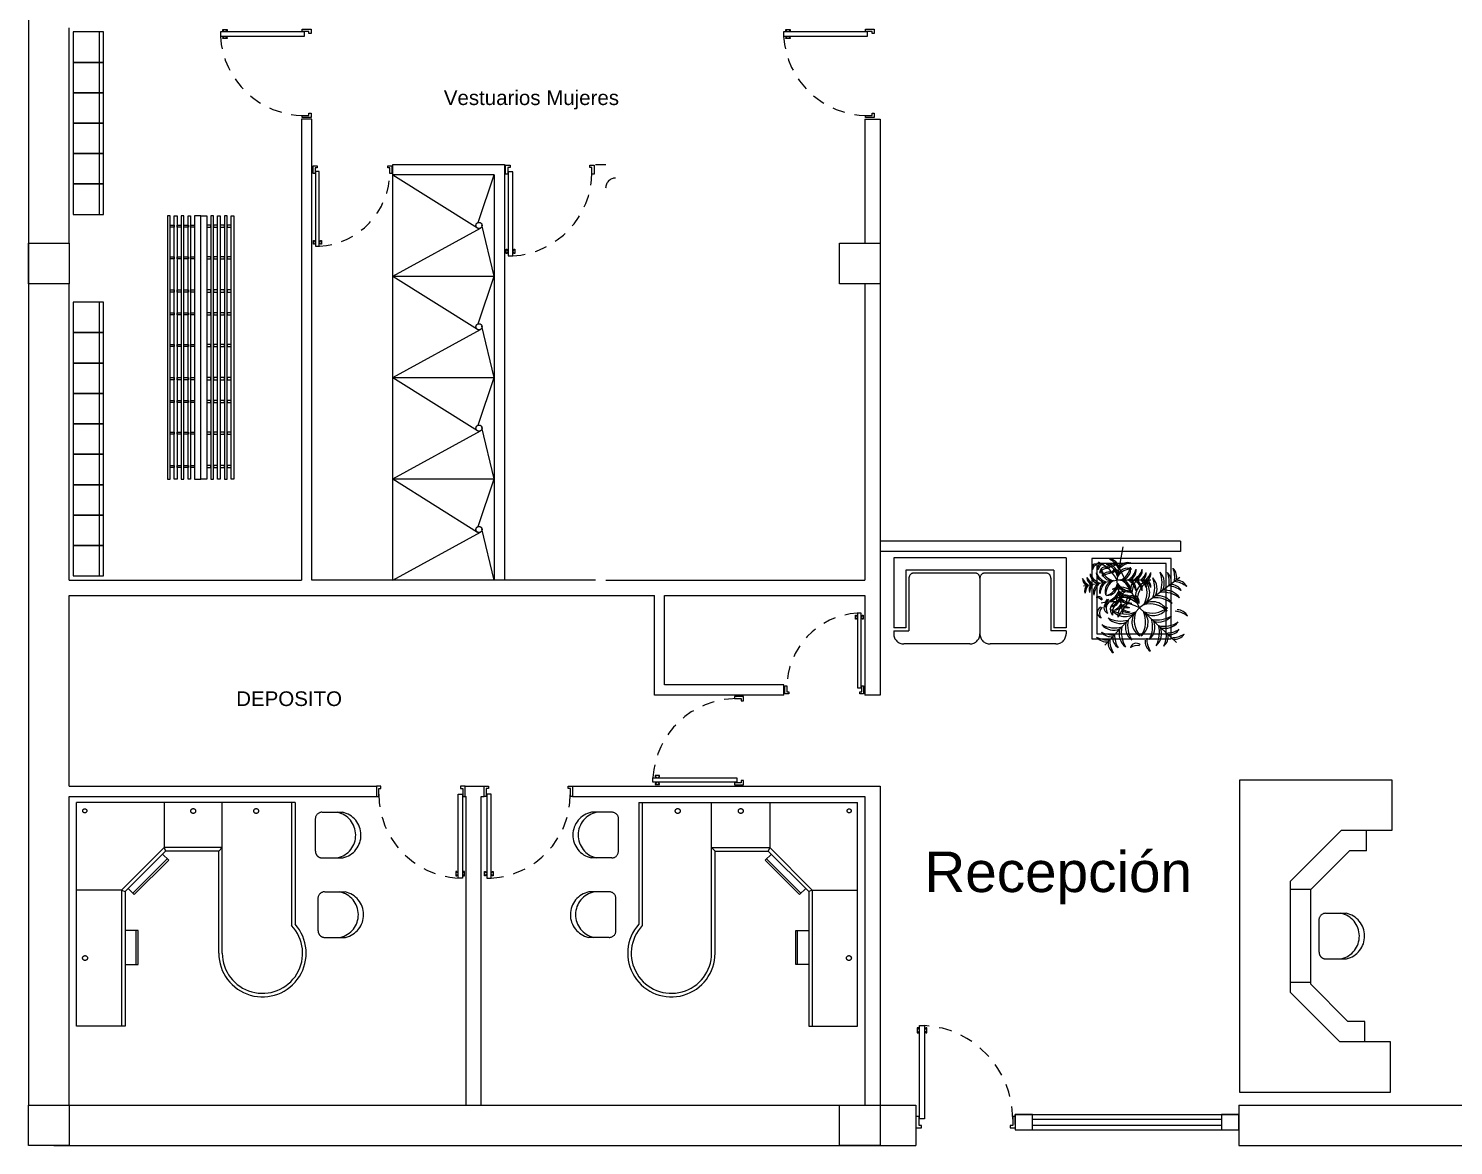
# Model space of a CAD drawing. Header units: millimetres. Extents: x 195.9 to 224.5, y 160.7 to 181.6.
# Drawn here: x 195.93 to 209.99, y 160.71 to 171.73 of the extents above; entities that cross this region are included whole.
import ezdxf

# ---------------------------------------------------------------- set-up
doc = ezdxf.new("R2010")
doc.units = ezdxf.units.MM
for name, pattern in [('ACAD_ISO05W100', [33, 24, -3, 0, -3, 0, -3]), ('DASHDOT', [25.4, 12.7, -6.35, 0, -6.35]), ('HIDDEN2', [0.1875, 0.125, -0.0625])]:
    doc.linetypes.add(name, pattern=pattern)
doc.layers.add('ARREDI_attrezzature', color=175, linetype='Continuous')
doc.layers.add('PORTE_finestre', color=252, linetype='Continuous')
for name, color, linetype, lineweight in [('MURATURA_sezioni', 5, 'Continuous', 18), ('PROIEZIONI_finissime', 251, 'Continuous', 0), ('SEZIONI_medie', 2, 'Continuous', 20), ('TESTO', 253, 'Continuous', 25), ('VERDE_giardino', 74, 'Continuous', 9), ('VETRATE_sezioni', 171, 'Continuous', 5)]:
    doc.layers.add(name, color=color, linetype=linetype, lineweight=lineweight)
doc.styles.get("Standard").update_dxf_attribs({"font": 'arial.ttf'})

msp = doc.modelspace()

# ---------------------------------------------------------------- linework, layer by layer
at = {"layer": 'ARREDI_attrezzature', "linetype": 'DASHDOT'}
for p, q in [((196.671, 171.696), (196.371, 171.696)), ((196.371, 171.696), (196.371, 171.396)), ((196.631, 169.896), (196.631, 171.696)), ((196.671, 171.396), (196.671, 171.696)), ((196.671, 171.396), (196.371, 171.396)), ((196.371, 171.396), (196.371, 171.096)), ((196.371, 171.396), (196.671, 171.396)), ((196.671, 171.096), (196.671, 171.396)), ((196.671, 171.096), (196.371, 171.096)), ((196.371, 171.096), (196.371, 170.796)), ((196.371, 171.096), (196.671, 171.096)), ((196.671, 170.796), (196.671, 171.096)), ((196.671, 170.796), (196.371, 170.796)), ((196.371, 170.796), (196.371, 170.496)), ((196.371, 170.796), (196.671, 170.796)), ((196.671, 170.496), (196.671, 170.796)), ((196.671, 170.496), (196.371, 170.496)), ((196.371, 170.496), (196.371, 170.196)), ((196.371, 170.496), (196.671, 170.496)), ((196.671, 170.196), (196.671, 170.496)), ((199.525, 170.287), (200.359, 169.762)), ((199.525, 169.287), (199.525, 170.287)), ((200.367, 169.816), (200.525, 170.287)), ((196.671, 170.196), (196.371, 170.196)), ((196.371, 170.196), (196.371, 169.896)), ((196.371, 170.196), (196.671, 170.196)), ((196.671, 169.896), (196.671, 170.196)), ((196.371, 169.896), (196.671, 169.896)), ((197.329, 169.881), (197.303, 169.881)), ((197.303, 169.881), (197.303, 167.283)), ((197.329, 167.283), (197.329, 169.881)), ((197.369, 169.881), (197.397, 169.881)), ((197.369, 167.283), (197.369, 169.881)), ((197.397, 169.881), (197.397, 167.283)), ((197.464, 169.881), (197.437, 169.881)), ((197.437, 169.881), (197.437, 167.283)), ((197.464, 167.283), (197.464, 169.881)), ((197.505, 169.881), (197.529, 169.881)), ((197.505, 167.283), (197.505, 169.881)), ((197.529, 169.881), (197.529, 167.283)), ((197.63, 169.881), (197.57, 169.881)), ((197.57, 169.881), (197.57, 167.283)), ((197.63, 167.283), (197.63, 169.881)), ((197.63, 167.283), (197.63, 169.881)), ((197.63, 169.881), (197.691, 169.881)), ((197.691, 169.881), (197.691, 167.283)), ((197.756, 169.881), (197.731, 169.881)), ((197.731, 169.881), (197.731, 167.283)), ((197.756, 167.283), (197.756, 169.881)), ((197.796, 167.283), (197.796, 169.881)), ((197.796, 169.881), (197.823, 169.881)), ((197.823, 169.881), (197.823, 167.283)), ((197.891, 169.881), (197.864, 169.881)), ((197.864, 169.881), (197.864, 167.283)), ((197.891, 167.283), (197.891, 169.881)), ((197.931, 167.283), (197.931, 169.881)), ((197.931, 169.881), (197.957, 169.881)), ((197.957, 169.881), (197.957, 167.283)), ((197.329, 169.79), (197.369, 169.79)), ((197.329, 169.77), (197.329, 169.79)), ((197.369, 169.77), (197.329, 169.77)), ((197.369, 169.79), (197.369, 169.77)), ((197.397, 169.79), (197.437, 169.79)), ((197.397, 169.77), (197.397, 169.79)), ((197.437, 169.77), (197.397, 169.77)), ((197.437, 169.79), (197.437, 169.77)), ((197.464, 169.79), (197.505, 169.79)), ((197.464, 169.77), (197.464, 169.79)), ((197.505, 169.77), (197.464, 169.77)), ((197.505, 169.79), (197.505, 169.77)), ((197.529, 169.79), (197.57, 169.79)), ((197.529, 169.77), (197.529, 169.79)), ((197.57, 169.77), (197.529, 169.77)), ((197.57, 169.79), (197.57, 169.77)), ((197.731, 169.79), (197.691, 169.79)), ((197.691, 169.79), (197.691, 169.77)), ((197.691, 169.77), (197.731, 169.77)), ((197.731, 169.77), (197.731, 169.79)), ((197.796, 169.79), (197.756, 169.79)), ((197.756, 169.79), (197.756, 169.77)), ((197.756, 169.77), (197.796, 169.77)), ((197.796, 169.77), (197.796, 169.79)), ((197.864, 169.79), (197.823, 169.79)), ((197.823, 169.79), (197.823, 169.77)), ((197.823, 169.77), (197.864, 169.77)), ((197.864, 169.77), (197.864, 169.79)), ((197.931, 169.79), (197.891, 169.79)), ((197.891, 169.79), (197.891, 169.77)), ((197.891, 169.77), (197.931, 169.77)), ((197.931, 169.77), (197.931, 169.79)), ((199.525, 169.287), (200.389, 169.761)), ((200.525, 169.287), (200.404, 169.794)), ((197.329, 169.477), (197.369, 169.477)), ((197.329, 169.457), (197.329, 169.477)), ((197.369, 169.457), (197.329, 169.457)), ((197.369, 169.477), (197.369, 169.457)), ((197.397, 169.477), (197.437, 169.477)), ((197.397, 169.457), (197.397, 169.477)), ((197.437, 169.457), (197.397, 169.457)), ((197.437, 169.477), (197.437, 169.457)), ((197.464, 169.477), (197.505, 169.477)), ((197.464, 169.457), (197.464, 169.477)), ((197.505, 169.457), (197.464, 169.457)), ((197.505, 169.477), (197.505, 169.457)), ((197.529, 169.477), (197.57, 169.477)), ((197.529, 169.457), (197.529, 169.477)), ((197.57, 169.457), (197.529, 169.457)), ((197.57, 169.477), (197.57, 169.457)), ((197.731, 169.477), (197.691, 169.477)), ((197.691, 169.477), (197.691, 169.457)), ((197.691, 169.457), (197.731, 169.457)), ((197.731, 169.457), (197.731, 169.477)), ((197.796, 169.477), (197.756, 169.477)), ((197.756, 169.477), (197.756, 169.457)), ((197.756, 169.457), (197.796, 169.457)), ((197.796, 169.457), (197.796, 169.477)), ((197.864, 169.477), (197.823, 169.477)), ((197.823, 169.477), (197.823, 169.457)), ((197.823, 169.457), (197.864, 169.457)), ((197.864, 169.457), (197.864, 169.477)), ((197.931, 169.477), (197.891, 169.477)), ((197.891, 169.477), (197.891, 169.457)), ((197.891, 169.457), (197.931, 169.457)), ((197.931, 169.457), (197.931, 169.477)), ((199.525, 169.287), (200.359, 168.762)), ((199.525, 168.287), (199.525, 169.287)), ((199.525, 169.287), (200.525, 169.287)), ((200.367, 168.816), (200.525, 169.287)), ((197.329, 169.15), (197.369, 169.15)), ((197.329, 169.13), (197.329, 169.15)), ((197.369, 169.13), (197.329, 169.13)), ((197.369, 169.15), (197.369, 169.13)), ((197.397, 169.15), (197.437, 169.15)), ((197.397, 169.13), (197.397, 169.15)), ((197.437, 169.13), (197.397, 169.13)), ((197.437, 169.15), (197.437, 169.13)), ((197.464, 169.15), (197.505, 169.15)), ((197.464, 169.13), (197.464, 169.15)), ((197.505, 169.13), (197.464, 169.13)), ((197.505, 169.15), (197.505, 169.13)), ((197.529, 169.15), (197.57, 169.15)), ((197.529, 169.13), (197.529, 169.15)), ((197.57, 169.13), (197.529, 169.13)), ((197.57, 169.15), (197.57, 169.13)), ((197.731, 169.15), (197.691, 169.15)), ((197.691, 169.15), (197.691, 169.13)), ((197.691, 169.13), (197.731, 169.13)), ((197.731, 169.13), (197.731, 169.15)), ((197.796, 169.15), (197.756, 169.15)), ((197.756, 169.15), (197.756, 169.13)), ((197.756, 169.13), (197.796, 169.13)), ((197.796, 169.13), (197.796, 169.15)), ((197.864, 169.15), (197.823, 169.15)), ((197.823, 169.15), (197.823, 169.13)), ((197.823, 169.13), (197.864, 169.13)), ((197.864, 169.13), (197.864, 169.15)), ((197.931, 169.15), (197.891, 169.15)), ((197.891, 169.15), (197.891, 169.13)), ((197.891, 169.13), (197.931, 169.13)), ((197.931, 169.13), (197.931, 169.15)), ((196.671, 169.029), (196.371, 169.029)), ((196.371, 169.029), (196.371, 168.729)), ((196.631, 166.329), (196.631, 169.029)), ((196.671, 168.729), (196.671, 169.029)), ((197.329, 168.925), (197.369, 168.925)), ((197.329, 168.905), (197.329, 168.925)), ((197.369, 168.905), (197.329, 168.905)), ((197.369, 168.925), (197.369, 168.905)), ((197.397, 168.925), (197.437, 168.925)), ((197.397, 168.905), (197.397, 168.925)), ((197.437, 168.905), (197.397, 168.905)), ((197.437, 168.925), (197.437, 168.905)), ((197.464, 168.925), (197.505, 168.925)), ((197.464, 168.905), (197.464, 168.925)), ((197.505, 168.905), (197.464, 168.905)), ((197.505, 168.925), (197.505, 168.905)), ((197.529, 168.925), (197.57, 168.925)), ((197.529, 168.905), (197.529, 168.925)), ((197.57, 168.905), (197.529, 168.905)), ((197.57, 168.925), (197.57, 168.905)), ((197.731, 168.925), (197.691, 168.925)), ((197.691, 168.925), (197.691, 168.905)), ((197.691, 168.905), (197.731, 168.905)), ((197.731, 168.905), (197.731, 168.925)), ((197.796, 168.925), (197.756, 168.925)), ((197.756, 168.925), (197.756, 168.905)), ((197.756, 168.905), (197.796, 168.905)), ((197.796, 168.905), (197.796, 168.925)), ((197.864, 168.925), (197.823, 168.925)), ((197.823, 168.925), (197.823, 168.905)), ((197.823, 168.905), (197.864, 168.905)), ((197.864, 168.905), (197.864, 168.925)), ((197.931, 168.925), (197.891, 168.925)), ((197.891, 168.925), (197.891, 168.905)), ((197.891, 168.905), (197.931, 168.905)), ((197.931, 168.905), (197.931, 168.925)), ((196.671, 168.729), (196.371, 168.729)), ((196.371, 168.729), (196.371, 168.429)), ((196.371, 168.729), (196.671, 168.729)), ((196.671, 168.429), (196.671, 168.729)), ((199.525, 168.287), (200.389, 168.761)), ((200.525, 168.287), (200.404, 168.794)), ((197.329, 168.613), (197.369, 168.613)), ((197.329, 168.592), (197.329, 168.613)), ((197.369, 168.592), (197.329, 168.592)), ((197.369, 168.613), (197.369, 168.592)), ((197.397, 168.613), (197.437, 168.613)), ((197.397, 168.592), (197.397, 168.613)), ((197.437, 168.592), (197.397, 168.592)), ((197.437, 168.613), (197.437, 168.592)), ((197.464, 168.613), (197.505, 168.613)), ((197.464, 168.592), (197.464, 168.613)), ((197.505, 168.592), (197.464, 168.592)), ((197.505, 168.613), (197.505, 168.592)), ((197.529, 168.613), (197.57, 168.613)), ((197.529, 168.592), (197.529, 168.613)), ((197.57, 168.592), (197.529, 168.592)), ((197.57, 168.613), (197.57, 168.592)), ((197.731, 168.613), (197.691, 168.613)), ((197.691, 168.613), (197.691, 168.592)), ((197.691, 168.592), (197.731, 168.592)), ((197.731, 168.592), (197.731, 168.613)), ((197.796, 168.613), (197.756, 168.613)), ((197.756, 168.613), (197.756, 168.592)), ((197.756, 168.592), (197.796, 168.592)), ((197.796, 168.592), (197.796, 168.613)), ((197.864, 168.613), (197.823, 168.613)), ((197.823, 168.613), (197.823, 168.592)), ((197.823, 168.592), (197.864, 168.592)), ((197.864, 168.592), (197.864, 168.613)), ((197.931, 168.613), (197.891, 168.613)), ((197.891, 168.613), (197.891, 168.592)), ((197.891, 168.592), (197.931, 168.592)), ((197.931, 168.592), (197.931, 168.613)), ((196.671, 168.429), (196.371, 168.429)), ((196.371, 168.429), (196.371, 168.129)), ((196.371, 168.429), (196.671, 168.429)), ((196.671, 168.129), (196.671, 168.429)), ((197.329, 168.285), (197.369, 168.285)), ((197.329, 168.265), (197.329, 168.285)), ((197.369, 168.265), (197.329, 168.265)), ((197.369, 168.285), (197.369, 168.265)), ((197.397, 168.285), (197.437, 168.285)), ((197.397, 168.265), (197.397, 168.285)), ((197.437, 168.265), (197.397, 168.265)), ((197.437, 168.285), (197.437, 168.265)), ((197.464, 168.285), (197.505, 168.285)), ((197.464, 168.265), (197.464, 168.285)), ((197.505, 168.265), (197.464, 168.265)), ((197.505, 168.285), (197.505, 168.265)), ((197.529, 168.285), (197.57, 168.285)), ((197.529, 168.265), (197.529, 168.285)), ((197.57, 168.265), (197.529, 168.265)), ((197.57, 168.285), (197.57, 168.265)), ((197.731, 168.285), (197.691, 168.285)), ((197.691, 168.285), (197.691, 168.265)), ((197.691, 168.265), (197.731, 168.265)), ((197.731, 168.265), (197.731, 168.285)), ((197.796, 168.285), (197.756, 168.285)), ((197.756, 168.285), (197.756, 168.265)), ((197.756, 168.265), (197.796, 168.265)), ((197.796, 168.265), (197.796, 168.285)), ((197.864, 168.285), (197.823, 168.285)), ((197.823, 168.285), (197.823, 168.265)), ((197.823, 168.265), (197.864, 168.265)), ((197.864, 168.265), (197.864, 168.285)), ((197.931, 168.285), (197.891, 168.285)), ((197.891, 168.285), (197.891, 168.265)), ((197.891, 168.265), (197.931, 168.265)), ((197.931, 168.265), (197.931, 168.285)), ((199.525, 168.287), (200.359, 167.762)), ((199.525, 167.287), (199.525, 168.287)), ((199.525, 168.287), (200.525, 168.287)), ((200.367, 167.816), (200.525, 168.287)), ((196.671, 168.129), (196.371, 168.129)), ((196.371, 168.129), (196.371, 167.829)), ((196.371, 168.129), (196.671, 168.129)), ((196.671, 167.829), (196.671, 168.129)), ((197.329, 168.059), (197.369, 168.059)), ((197.329, 168.039), (197.329, 168.059)), ((197.369, 168.039), (197.329, 168.039)), ((197.369, 168.059), (197.369, 168.039)), ((197.397, 168.059), (197.437, 168.059)), ((197.397, 168.039), (197.397, 168.059)), ((197.437, 168.039), (197.397, 168.039)), ((197.437, 168.059), (197.437, 168.039)), ((197.464, 168.059), (197.505, 168.059)), ((197.464, 168.039), (197.464, 168.059)), ((197.505, 168.039), (197.464, 168.039)), ((197.505, 168.059), (197.505, 168.039)), ((197.529, 168.059), (197.57, 168.059)), ((197.529, 168.039), (197.529, 168.059)), ((197.57, 168.039), (197.529, 168.039)), ((197.57, 168.059), (197.57, 168.039)), ((197.731, 168.059), (197.691, 168.059)), ((197.691, 168.059), (197.691, 168.039)), ((197.691, 168.039), (197.731, 168.039)), ((197.731, 168.039), (197.731, 168.059)), ((197.796, 168.059), (197.756, 168.059)), ((197.756, 168.059), (197.756, 168.039)), ((197.756, 168.039), (197.796, 168.039)), ((197.796, 168.039), (197.796, 168.059)), ((197.864, 168.059), (197.823, 168.059)), ((197.823, 168.059), (197.823, 168.039)), ((197.823, 168.039), (197.864, 168.039)), ((197.864, 168.039), (197.864, 168.059)), ((197.931, 168.059), (197.891, 168.059)), ((197.891, 168.059), (197.891, 168.039)), ((197.891, 168.039), (197.931, 168.039)), ((197.931, 168.039), (197.931, 168.059)), ((196.671, 167.829), (196.371, 167.829)), ((196.371, 167.829), (196.371, 167.529)), ((196.371, 167.829), (196.671, 167.829)), ((196.671, 167.529), (196.671, 167.829)), ((197.329, 167.746), (197.369, 167.746)), ((197.329, 167.726), (197.329, 167.746)), ((197.369, 167.726), (197.329, 167.726)), ((197.369, 167.746), (197.369, 167.726)), ((197.397, 167.746), (197.437, 167.746)), ((197.397, 167.726), (197.397, 167.746)), ((197.437, 167.726), (197.397, 167.726)), ((197.437, 167.746), (197.437, 167.726)), ((197.464, 167.746), (197.505, 167.746)), ((197.464, 167.726), (197.464, 167.746)), ((197.505, 167.726), (197.464, 167.726)), ((197.505, 167.746), (197.505, 167.726)), ((197.529, 167.746), (197.57, 167.746)), ((197.529, 167.726), (197.529, 167.746)), ((197.57, 167.726), (197.529, 167.726)), ((197.57, 167.746), (197.57, 167.726)), ((197.731, 167.746), (197.691, 167.746)), ((197.691, 167.746), (197.691, 167.726)), ((197.691, 167.726), (197.731, 167.726)), ((197.731, 167.726), (197.731, 167.746)), ((197.796, 167.746), (197.756, 167.746)), ((197.756, 167.746), (197.756, 167.726)), ((197.756, 167.726), (197.796, 167.726)), ((197.796, 167.726), (197.796, 167.746)), ((197.864, 167.746), (197.823, 167.746)), ((197.823, 167.746), (197.823, 167.726)), ((197.823, 167.726), (197.864, 167.726)), ((197.864, 167.726), (197.864, 167.746)), ((197.931, 167.746), (197.891, 167.746)), ((197.891, 167.746), (197.891, 167.726)), ((197.891, 167.726), (197.931, 167.726)), ((197.931, 167.726), (197.931, 167.746)), ((199.525, 167.287), (200.389, 167.761)), ((200.525, 167.287), (200.404, 167.794)), ((196.671, 167.529), (196.371, 167.529)), ((196.371, 167.529), (196.371, 167.229)), ((196.371, 167.529), (196.671, 167.529)), ((196.671, 167.229), (196.671, 167.529)), ((197.329, 167.419), (197.369, 167.419)), ((197.329, 167.399), (197.329, 167.419)), ((197.369, 167.419), (197.369, 167.399)), ((197.397, 167.419), (197.437, 167.419)), ((197.397, 167.399), (197.397, 167.419)), ((197.437, 167.419), (197.437, 167.399)), ((197.464, 167.419), (197.505, 167.419)), ((197.464, 167.399), (197.464, 167.419)), ((197.505, 167.419), (197.505, 167.399)), ((197.529, 167.419), (197.57, 167.419)), ((197.529, 167.399), (197.529, 167.419)), ((197.57, 167.419), (197.57, 167.399)), ((197.731, 167.419), (197.691, 167.419)), ((197.691, 167.419), (197.691, 167.399)), ((197.731, 167.399), (197.731, 167.419)), ((197.796, 167.419), (197.756, 167.419)), ((197.756, 167.419), (197.756, 167.399)), ((197.796, 167.399), (197.796, 167.419)), ((197.864, 167.419), (197.823, 167.419)), ((197.823, 167.419), (197.823, 167.399)), ((197.864, 167.399), (197.864, 167.419)), ((197.931, 167.419), (197.891, 167.419)), ((197.891, 167.419), (197.891, 167.399)), ((197.931, 167.399), (197.931, 167.419)), ((197.303, 167.283), (197.329, 167.283)), ((197.369, 167.399), (197.329, 167.399)), ((197.397, 167.283), (197.369, 167.283)), ((197.437, 167.399), (197.397, 167.399)), ((197.437, 167.283), (197.464, 167.283)), ((197.505, 167.399), (197.464, 167.399)), ((197.529, 167.283), (197.505, 167.283)), ((197.57, 167.399), (197.529, 167.399)), ((197.57, 167.283), (197.63, 167.283)), ((197.691, 167.283), (197.63, 167.283)), ((197.691, 167.399), (197.731, 167.399)), ((197.731, 167.283), (197.756, 167.283)), ((197.756, 167.399), (197.796, 167.399)), ((197.823, 167.283), (197.796, 167.283)), ((197.823, 167.399), (197.864, 167.399)), ((197.864, 167.283), (197.891, 167.283)), ((197.891, 167.399), (197.931, 167.399)), ((197.957, 167.283), (197.931, 167.283)), ((199.525, 166.287), (199.525, 167.287)), ((199.525, 167.287), (200.525, 167.287)), ((199.525, 167.287), (200.359, 166.762)), ((200.367, 166.816), (200.525, 167.287)), ((196.671, 167.229), (196.371, 167.229)), ((196.371, 167.229), (196.371, 166.929)), ((196.371, 167.229), (196.671, 167.229)), ((196.671, 166.929), (196.671, 167.229)), ((196.671, 166.929), (196.371, 166.929)), ((196.371, 166.929), (196.371, 166.629)), ((196.371, 166.929), (196.671, 166.929)), ((196.671, 166.629), (196.671, 166.929)), ((199.525, 166.287), (200.389, 166.761)), ((200.525, 166.287), (200.404, 166.794)), ((196.671, 166.629), (196.371, 166.629)), ((196.371, 166.629), (196.371, 166.329)), ((196.371, 166.629), (196.671, 166.629)), ((196.671, 166.329), (196.671, 166.629)), ((207.294, 166.671), (204.331, 166.671)), ((207.294, 166.571), (204.331, 166.571)), ((207.294, 166.671), (207.294, 166.571)), ((204.466, 166.507), (204.466, 165.817)), ((206.166, 166.507), (204.466, 166.507)), ((206.166, 166.507), (206.166, 165.817)), ((207.203, 166.5), (206.421, 166.5)), ((206.421, 166.5), (206.421, 165.708)), ((207.153, 166.45), (206.471, 166.45)), ((206.471, 166.45), (206.471, 165.758)), ((207.153, 165.758), (207.153, 166.45)), ((207.203, 165.708), (207.203, 166.5)), ((196.371, 166.329), (196.671, 166.329)), ((204.586, 166.387), (204.586, 165.817)), ((206.046, 166.387), (204.586, 166.387)), ((204.616, 166.307), (204.616, 165.787)), ((205.266, 166.357), (204.666, 166.357)), ((205.316, 166.307), (205.316, 165.757)), ((205.966, 166.357), (205.366, 166.357)), ((206.016, 166.307), (206.016, 165.787)), ((206.046, 166.387), (206.046, 165.817)), ((204.586, 165.817), (204.466, 165.817)), ((204.466, 165.787), (204.466, 165.757)), ((204.466, 165.787), (204.616, 165.787)), ((206.166, 165.787), (206.016, 165.787)), ((206.166, 165.817), (206.046, 165.817)), ((206.166, 165.788), (206.166, 165.758)), ((206.471, 165.758), (207.153, 165.758)), ((205.216, 165.657), (204.566, 165.657)), ((206.066, 165.657), (205.416, 165.657)), ((206.421, 165.708), (207.203, 165.708)), ((207.879, 161.233), (207.879, 164.315)), ((207.879, 164.315), (209.379, 164.315)), ((209.379, 164.315), (209.379, 163.815)), ((196.406, 161.887), (196.406, 164.092)), ((198.562, 164.092), (196.406, 164.092)), ((197.268, 164.092), (197.268, 163.648)), ((197.843, 163.613), (197.843, 164.092)), ((198.527, 164.092), (198.527, 162.878)), ((198.562, 164.092), (198.562, 162.892)), ((201.95, 164.092), (201.95, 162.892)), ((201.95, 164.092), (204.107, 164.092)), ((201.985, 164.092), (201.985, 162.878)), ((202.669, 163.613), (202.669, 164.092)), ((203.244, 164.092), (203.244, 163.648)), ((204.107, 161.887), (204.107, 164.092)), ((198.761, 163.612), (198.761, 163.931)), ((198.827, 163.996), (199.028, 163.997)), ((201.685, 163.996), (201.485, 163.997)), ((201.751, 163.612), (201.751, 163.931)), ((208.879, 163.815), (208.379, 163.316)), ((209.379, 163.815), (208.879, 163.815)), ((209.129, 163.615), (209.129, 163.815)), ((197.268, 163.648), (196.849, 163.229)), ((197.843, 163.648), (197.268, 163.648)), ((197.268, 163.648), (197.283, 163.613)), ((197.843, 163.648), (197.808, 163.613)), ((197.843, 162.606), (197.843, 163.648)), ((202.669, 162.606), (202.669, 163.648)), ((202.669, 163.648), (203.244, 163.648)), ((202.669, 163.648), (202.704, 163.613)), ((203.244, 163.648), (203.229, 163.613)), ((203.244, 163.648), (203.663, 163.229)), ((197.283, 163.613), (196.885, 163.215)), ((197.3, 163.536), (196.961, 163.197)), ((197.314, 163.523), (196.975, 163.184)), ((197.253, 163.583), (197.314, 163.523)), ((197.808, 163.613), (197.283, 163.613)), ((197.808, 162.606), (197.808, 163.613)), ((198.827, 163.546), (199.032, 163.547)), ((201.685, 163.546), (201.48, 163.547)), ((202.704, 162.606), (202.704, 163.613)), ((202.704, 163.613), (203.229, 163.613)), ((203.259, 163.583), (203.199, 163.523)), ((203.199, 163.523), (203.538, 163.184)), ((203.212, 163.536), (203.551, 163.197)), ((203.229, 163.613), (203.628, 163.215)), ((207.879, 162.316), (207.879, 163.564)), ((208.962, 163.615), (208.579, 163.233)), ((209.129, 163.615), (208.962, 163.615)), ((196.849, 163.229), (196.406, 163.229)), ((196.849, 163.229), (196.849, 161.887)), ((196.849, 163.229), (196.885, 163.215)), ((196.885, 163.215), (196.885, 161.887)), ((196.914, 163.244), (196.975, 163.184)), ((198.853, 163.211), (199.053, 163.212)), ((201.66, 163.211), (201.459, 163.212)), ((203.598, 163.244), (203.538, 163.184)), ((203.663, 163.229), (203.628, 163.215)), ((203.628, 163.215), (203.628, 161.887)), ((203.663, 163.229), (203.663, 161.887)), ((203.663, 163.229), (204.107, 163.229)), ((208.379, 162.316), (208.379, 163.316)), ((208.379, 162.218), (208.379, 163.233)), ((208.579, 163.233), (208.379, 163.233)), ((208.579, 162.316), (208.579, 163.233)), ((208.579, 162.301), (208.579, 163.233)), ((198.787, 162.827), (198.787, 163.146)), ((201.725, 162.827), (201.725, 163.146)), ((208.661, 162.615), (208.661, 162.934)), ((208.727, 163), (208.927, 163)), ((197.013, 162.831), (196.885, 162.831)), ((196.994, 162.495), (196.994, 162.831)), ((197.013, 162.495), (197.013, 162.831)), ((203.499, 162.831), (203.628, 162.831)), ((203.499, 162.495), (203.499, 162.831)), ((203.518, 162.495), (203.518, 162.831)), ((198.853, 162.761), (199.058, 162.762)), ((201.66, 162.761), (201.454, 162.762)), ((196.885, 162.495), (197.013, 162.495)), ((203.628, 162.495), (203.499, 162.495)), ((208.727, 162.55), (208.932, 162.55)), ((208.579, 162.316), (208.379, 162.316)), ((208.863, 161.733), (208.379, 162.218)), ((208.946, 161.933), (208.579, 162.301)), ((209.113, 161.933), (208.946, 161.933)), ((209.113, 161.733), (209.113, 161.933)), ((196.885, 161.887), (196.406, 161.887)), ((203.628, 161.887), (204.107, 161.887)), ((208.863, 161.733), (209.363, 161.733)), ((209.363, 161.733), (209.363, 161.233)), ((209.363, 161.233), (207.879, 161.233))]:
    msp.add_line(p, q, dxfattribs=at)
for centre, radius in [((200.375, 169.787), 0.03), ((200.375, 168.787), 0.03), ((200.375, 167.787), 0.03), ((200.375, 166.787), 0.03), ((196.486, 164.011), 0.0201), ((197.556, 164.009), 0.024), ((198.177, 164.009), 0.024), ((202.335, 164.009), 0.024), ((202.957, 164.009), 0.024), ((204.026, 164.011), 0.0201), ((196.489, 162.558), 0.024), ((204.024, 162.558), 0.024)]:
    msp.add_circle(centre, radius, dxfattribs=at)
for centre, radius, start, end in [((201.723, 170.156), 0.0986, 90, 180), ((204.666, 166.307), 0.05, 90, 180), ((205.266, 166.307), 0.05, 360, 90), ((205.366, 166.307), 0.05, 90, 180), ((205.966, 166.307), 0.05, 360, 90), ((204.566, 165.757), 0.1, 180, 270), ((205.216, 165.757), 0.1, 270.0001, 0.0001), ((205.416, 165.757), 0.1, 179.9999, 269.9999), ((206.066, 165.757), 0.1, 270, 360), ((198.826, 163.931), 0.0656, 90.0958, 180.0958), ((198.929, 163.771), 0.23, 282.8497, 78.3569), ((198.981, 163.771), 0.23, 282.8497, 78.3569), ((201.531, 163.771), 0.23, 101.6431, 257.1503), ((201.583, 163.771), 0.23, 101.6431, 257.1503), ((201.686, 163.931), 0.0656, 359.9042, 89.9042), ((198.827, 163.612), 0.0656, 180.0958, 270.0958), ((201.685, 163.612), 0.0656, 269.9042, 359.9042), ((198.852, 163.146), 0.0656, 90.0958, 180.0958), ((198.955, 162.986), 0.23, 282.8497, 78.3569), ((199.007, 162.986), 0.23, 282.8497, 78.3569), ((201.506, 162.986), 0.23, 101.6431, 257.1503), ((201.557, 162.986), 0.23, 101.6431, 257.1503), ((201.66, 163.146), 0.0656, 359.9042, 89.9042), ((208.726, 162.934), 0.0656, 90.0958, 180.0958), ((208.829, 162.775), 0.23, 282.8497, 78.3569), ((208.881, 162.775), 0.23, 282.8497, 78.3569), ((198.239, 162.606), 0.431, 180, 41.5058), ((198.239, 162.606), 0.396, 180, 43.4152), ((198.853, 162.827), 0.0656, 180.0958, 270.0958), ((201.66, 162.827), 0.0656, 269.9042, 359.9042), ((202.273, 162.606), 0.431, 138.4942, 0), ((202.273, 162.606), 0.396, 136.5848, 0), ((208.727, 162.615), 0.0656, 180.0958, 270.0958)]:
    msp.add_arc(centre, radius, start, end, dxfattribs=at)
at = {"layer": 'MURATURA_sezioni', "linetype": 'Continuous'}
for p, q in [((196.331, 169.612), (196.331, 171.737)), ((198.625, 170.837), (198.625, 166.287)), ((198.725, 170.837), (198.625, 170.837)), ((204.181, 170.837), (204.181, 169.612)), ((204.181, 170.837), (204.331, 170.837)), ((204.331, 170.837), (204.331, 169.612)), ((200.625, 170.387), (200.625, 166.287)), ((201.525, 170.387), (201.625, 170.387)), ((200.525, 170.287), (200.525, 166.287)), ((196.331, 166.287), (196.331, 169.212)), ((204.181, 169.212), (204.181, 166.287)), ((204.331, 169.212), (204.331, 165.153)), ((196.331, 166.287), (198.625, 166.287)), ((201.625, 166.287), (204.181, 166.287)), ((196.331, 166.137), (202.106, 166.137)), ((196.331, 164.253), (196.331, 166.137)), ((202.106, 165.153), (202.106, 166.137)), ((202.206, 165.253), (202.206, 166.137)), ((202.206, 166.137), (204.181, 166.137)), ((204.181, 166.137), (204.181, 165.153)), ((203.381, 165.253), (202.206, 165.253)), ((203.381, 165.153), (203.381, 165.253)), ((203.381, 165.153), (202.106, 165.153)), ((204.331, 165.153), (204.181, 165.153)), ((196.331, 164.253), (199.365, 164.253)), ((199.365, 164.253), (199.365, 164.153)), ((200.238, 164.253), (200.425, 164.253)), ((200.238, 164.153), (200.238, 164.253)), ((200.425, 164.153), (200.425, 164.253)), ((201.298, 164.253), (204.331, 164.253)), ((201.298, 164.253), (201.298, 164.153)), ((204.331, 164.253), (204.331, 161.108)), ((196.331, 161.108), (196.331, 164.153)), ((196.331, 164.153), (199.365, 164.153)), ((200.238, 164.153), (200.247, 164.153)), ((200.247, 161.108), (200.247, 164.153)), ((200.397, 164.153), (200.425, 164.153)), ((200.397, 161.108), (200.397, 164.153)), ((201.298, 164.153), (204.181, 164.153)), ((204.181, 164.153), (204.181, 161.108)), ((196.331, 161.108), (204.683, 161.108)), ((204.683, 161.108), (204.683, 160.708)), ((207.871, 161.108), (224.331, 161.108)), ((207.871, 161.108), (207.871, 160.708)), ((205.665, 160.914), (205.665, 161.014)), ((196.181, 160.708), (204.683, 160.708)), ((207.871, 160.708), (224.331, 160.708))]:
    msp.add_line(p, q, dxfattribs=at)
msp.add_lwpolyline([(204.331, 172.787), (204.331, 177.487), (195.931, 177.487), (195.931, 161.108)], dxfattribs=at)
at = {"layer": 'MURATURA_sezioni', "linetype": 'DASHDOT'}
for points in [[(201.525, 166.287), (198.725, 166.287), (198.725, 170.837)], [(200.525, 170.287), (199.525, 170.287), (199.525, 170.387), (200.625, 170.387)]]:
    msp.add_lwpolyline(points, dxfattribs=at)
at = {"layer": 'MURATURA_sezioni', "linetype": 'Continuous'}
for points in [[(196.331, 169.212), (195.931, 169.212), (195.931, 169.612), (196.331, 169.612)], [(204.331, 169.212), (203.931, 169.212), (203.931, 169.612), (204.331, 169.612)], [(196.331, 160.708), (195.931, 160.708), (195.931, 161.108), (196.331, 161.108)], [(204.331, 160.708), (203.931, 160.708), (203.931, 161.108), (204.331, 161.108)]]:
    msp.add_lwpolyline(points, close=True, dxfattribs=at)
at = {"layer": 'PORTE_finestre'}
for p, q in [((198.653, 171.698), (197.825, 171.698)), ((197.825, 171.698), (197.825, 171.654)), ((197.825, 171.654), (198.653, 171.654)), ((197.847, 171.708), (197.847, 171.719)), ((197.847, 171.719), (197.89, 171.719)), ((197.857, 171.708), (197.847, 171.708)), ((197.847, 171.632), (197.847, 171.643)), ((197.847, 171.643), (197.857, 171.643)), ((197.89, 171.632), (197.847, 171.632)), ((197.857, 171.698), (197.857, 171.708)), ((197.879, 171.698), (197.857, 171.698)), ((197.857, 171.643), (197.857, 171.654)), ((197.857, 171.654), (197.879, 171.654)), ((197.89, 171.708), (197.879, 171.708)), ((197.879, 171.708), (197.879, 171.698)), ((197.879, 171.654), (197.879, 171.643)), ((197.879, 171.643), (197.89, 171.643)), ((197.89, 171.719), (197.89, 171.708)), ((197.89, 171.643), (197.89, 171.632)), ((198.631, 171.702), (198.631, 171.724)), ((198.631, 171.724), (198.631, 171.724)), ((198.631, 171.724), (198.719, 171.724)), ((198.697, 171.702), (198.631, 171.702)), ((198.653, 171.654), (198.653, 171.698)), ((198.697, 171.68), (198.697, 171.702)), ((198.719, 171.68), (198.697, 171.68)), ((198.719, 171.724), (198.719, 171.68)), ((204.208, 171.698), (203.38, 171.698)), ((203.38, 171.698), (203.38, 171.654)), ((203.38, 171.654), (204.208, 171.654)), ((203.401, 171.708), (203.401, 171.719)), ((203.401, 171.719), (203.445, 171.719)), ((203.412, 171.708), (203.401, 171.708)), ((203.401, 171.632), (203.401, 171.643)), ((203.401, 171.643), (203.412, 171.643)), ((203.445, 171.632), (203.401, 171.632)), ((203.412, 171.698), (203.412, 171.708)), ((203.434, 171.698), (203.412, 171.698)), ((203.412, 171.643), (203.412, 171.654)), ((203.412, 171.654), (203.434, 171.654)), ((203.445, 171.708), (203.434, 171.708)), ((203.434, 171.708), (203.434, 171.698)), ((203.434, 171.654), (203.434, 171.643)), ((203.434, 171.643), (203.445, 171.643)), ((203.445, 171.719), (203.445, 171.708)), ((203.445, 171.643), (203.445, 171.632)), ((204.186, 171.702), (204.186, 171.724)), ((204.186, 171.724), (204.186, 171.724)), ((204.186, 171.724), (204.273, 171.724)), ((204.252, 171.702), (204.186, 171.702)), ((204.208, 171.654), (204.208, 171.698)), ((204.252, 171.68), (204.252, 171.702)), ((204.273, 171.68), (204.252, 171.68)), ((204.273, 171.724), (204.273, 171.68)), ((198.631, 170.851), (198.631, 170.872)), ((198.631, 170.872), (198.697, 170.872)), ((198.675, 170.851), (198.631, 170.851)), ((198.719, 170.851), (198.675, 170.851)), ((198.697, 170.872), (198.697, 170.894)), ((198.697, 170.894), (198.719, 170.894)), ((198.719, 170.894), (198.719, 170.851)), ((204.186, 170.851), (204.186, 170.872)), ((204.186, 170.872), (204.252, 170.872)), ((204.23, 170.851), (204.186, 170.851)), ((204.273, 170.851), (204.23, 170.851)), ((204.252, 170.872), (204.252, 170.894)), ((204.252, 170.894), (204.273, 170.894)), ((204.273, 170.894), (204.273, 170.851)), ((198.738, 170.376), (198.777, 170.376)), ((198.738, 170.298), (198.738, 170.376)), ((198.777, 170.376), (198.777, 170.356)), ((199.475, 170.356), (199.475, 170.376)), ((199.475, 170.376), (199.514, 170.376)), ((199.514, 170.376), (199.514, 170.337)), ((200.638, 170.381), (200.682, 170.381)), ((200.638, 170.293), (200.638, 170.381)), ((200.682, 170.381), (200.682, 170.359)), ((201.468, 170.359), (201.468, 170.381)), ((201.468, 170.381), (201.511, 170.381)), ((201.511, 170.381), (201.511, 170.337)), ((198.758, 170.298), (198.738, 170.298)), ((198.738, 170.298), (198.738, 170.298)), ((198.777, 170.356), (198.758, 170.356)), ((198.758, 170.356), (198.758, 170.298)), ((198.761, 170.318), (198.761, 169.582)), ((198.8, 170.318), (198.761, 170.318)), ((198.8, 169.582), (198.8, 170.318)), ((199.495, 170.356), (199.475, 170.356)), ((199.495, 170.298), (199.495, 170.356)), ((199.514, 170.298), (199.495, 170.298)), ((199.514, 170.337), (199.514, 170.298)), ((200.66, 170.293), (200.638, 170.293)), ((200.638, 170.293), (200.638, 170.293)), ((200.682, 170.359), (200.66, 170.359)), ((200.66, 170.359), (200.66, 170.293)), ((200.664, 170.315), (200.664, 169.487)), ((200.708, 170.315), (200.664, 170.315)), ((200.708, 169.487), (200.708, 170.315)), ((201.489, 170.359), (201.468, 170.359)), ((201.489, 170.293), (201.489, 170.359)), ((201.511, 170.293), (201.489, 170.293)), ((201.511, 170.337), (201.511, 170.293)), ((198.742, 169.64), (198.752, 169.64)), ((198.742, 169.601), (198.742, 169.64)), ((198.752, 169.601), (198.742, 169.601)), ((198.752, 169.64), (198.752, 169.63)), ((198.752, 169.63), (198.761, 169.63)), ((198.761, 169.61), (198.752, 169.61)), ((198.752, 169.61), (198.752, 169.601)), ((198.761, 169.63), (198.761, 169.61)), ((198.761, 169.582), (198.8, 169.582)), ((198.8, 169.63), (198.81, 169.63)), ((198.8, 169.61), (198.8, 169.63)), ((198.81, 169.61), (198.8, 169.61)), ((198.81, 169.63), (198.81, 169.64)), ((198.81, 169.64), (198.82, 169.64)), ((198.81, 169.601), (198.81, 169.61)), ((198.82, 169.601), (198.81, 169.601)), ((198.82, 169.64), (198.82, 169.601)), ((200.643, 169.552), (200.654, 169.552)), ((200.643, 169.509), (200.643, 169.552)), ((200.654, 169.552), (200.654, 169.541)), ((200.654, 169.541), (200.664, 169.541)), ((200.664, 169.541), (200.664, 169.52)), ((200.708, 169.541), (200.719, 169.541)), ((200.708, 169.52), (200.708, 169.541)), ((200.719, 169.541), (200.719, 169.552)), ((200.719, 169.552), (200.73, 169.552)), ((200.73, 169.552), (200.73, 169.509)), ((200.654, 169.509), (200.643, 169.509)), ((200.664, 169.52), (200.654, 169.52)), ((200.654, 169.52), (200.654, 169.509)), ((200.664, 169.487), (200.708, 169.487)), ((200.719, 169.52), (200.708, 169.52)), ((200.719, 169.509), (200.719, 169.52)), ((200.73, 169.509), (200.719, 169.509)), ((204.088, 165.902), (204.088, 165.941)), ((204.088, 165.941), (204.098, 165.941)), ((204.098, 165.902), (204.088, 165.902)), ((204.098, 165.941), (204.098, 165.931)), ((204.098, 165.931), (204.107, 165.931)), ((204.107, 165.912), (204.098, 165.912)), ((204.098, 165.912), (204.098, 165.902)), ((204.107, 165.96), (204.107, 165.224)), ((204.146, 165.96), (204.107, 165.96)), ((204.107, 165.931), (204.107, 165.912)), ((204.146, 165.224), (204.146, 165.96)), ((204.146, 165.912), (204.146, 165.931)), ((204.146, 165.931), (204.156, 165.931)), ((204.156, 165.912), (204.146, 165.912)), ((204.156, 165.931), (204.156, 165.941)), ((204.156, 165.941), (204.165, 165.941)), ((204.156, 165.902), (204.156, 165.912)), ((204.165, 165.902), (204.156, 165.902)), ((204.165, 165.941), (204.165, 165.902)), ((203.393, 165.205), (203.393, 165.243)), ((203.393, 165.243), (203.413, 165.243)), ((203.393, 165.166), (203.393, 165.205)), ((203.432, 165.166), (203.393, 165.166)), ((203.413, 165.243), (203.413, 165.185)), ((203.413, 165.185), (203.432, 165.185)), ((203.432, 165.185), (203.432, 165.166)), ((204.107, 165.224), (204.146, 165.224)), ((204.131, 165.166), (204.131, 165.185)), ((204.131, 165.185), (204.15, 165.185)), ((204.169, 165.166), (204.131, 165.166)), ((204.15, 165.185), (204.15, 165.243)), ((204.15, 165.243), (204.169, 165.243)), ((204.169, 165.243), (204.169, 165.243)), ((204.169, 165.243), (204.169, 165.166)), ((202.94, 165.14), (202.896, 165.14)), ((202.896, 165.14), (202.896, 165.118)), ((202.896, 165.118), (202.962, 165.118)), ((202.984, 165.14), (202.94, 165.14)), ((202.962, 165.118), (202.962, 165.096)), ((202.962, 165.096), (202.984, 165.096)), ((202.984, 165.096), (202.984, 165.14)), ((202.09, 164.336), (202.918, 164.336)), ((202.09, 164.293), (202.09, 164.336)), ((202.155, 164.358), (202.112, 164.358)), ((202.112, 164.358), (202.112, 164.347)), ((202.112, 164.347), (202.123, 164.347)), ((202.123, 164.347), (202.123, 164.336)), ((202.123, 164.336), (202.144, 164.336)), ((202.144, 164.336), (202.144, 164.347)), ((202.144, 164.347), (202.155, 164.347)), ((202.155, 164.347), (202.155, 164.358)), ((202.918, 164.336), (202.918, 164.293)), ((199.408, 164.253), (199.365, 164.253)), ((199.387, 164.231), (199.408, 164.231)), ((199.387, 164.153), (199.387, 164.231)), ((199.408, 164.231), (199.408, 164.253)), ((200.238, 164.253), (200.194, 164.253)), ((200.194, 164.253), (200.194, 164.231)), ((200.194, 164.231), (200.216, 164.231)), ((200.216, 164.231), (200.216, 164.153)), ((200.425, 164.253), (200.468, 164.253)), ((200.468, 164.231), (200.446, 164.231)), ((200.446, 164.231), (200.446, 164.153)), ((200.468, 164.253), (200.468, 164.231)), ((201.254, 164.231), (201.254, 164.253)), ((201.254, 164.253), (201.298, 164.253)), ((201.276, 164.231), (201.254, 164.231)), ((201.276, 164.153), (201.276, 164.231)), ((202.918, 164.293), (202.09, 164.293)), ((202.123, 164.282), (202.112, 164.282)), ((202.112, 164.282), (202.112, 164.271)), ((202.112, 164.271), (202.155, 164.271)), ((202.144, 164.293), (202.123, 164.293)), ((202.123, 164.293), (202.123, 164.282)), ((202.144, 164.282), (202.144, 164.293)), ((202.155, 164.282), (202.144, 164.282)), ((202.155, 164.271), (202.155, 164.282)), ((202.962, 164.288), (202.896, 164.288)), ((202.896, 164.288), (202.896, 164.267)), ((202.896, 164.267), (202.896, 164.267)), ((202.896, 164.267), (202.984, 164.267)), ((202.984, 164.31), (202.962, 164.31)), ((202.962, 164.31), (202.962, 164.288)), ((202.984, 164.267), (202.984, 164.31)), ((199.365, 164.153), (199.387, 164.153)), ((200.168, 163.347), (200.168, 164.175)), ((200.168, 164.175), (200.212, 164.175)), ((200.212, 164.175), (200.212, 163.347)), ((200.216, 164.153), (200.238, 164.153)), ((200.238, 164.153), (200.238, 164.153)), ((200.446, 164.153), (200.425, 164.153)), ((200.425, 164.153), (200.425, 164.153)), ((200.451, 164.175), (200.451, 163.347)), ((200.494, 164.175), (200.451, 164.175)), ((200.494, 163.347), (200.494, 164.175)), ((201.298, 164.153), (201.276, 164.153)), ((200.157, 163.412), (200.146, 163.412)), ((200.146, 163.412), (200.146, 163.369)), ((200.146, 163.369), (200.157, 163.369)), ((200.157, 163.401), (200.157, 163.412)), ((200.168, 163.401), (200.157, 163.401)), ((200.157, 163.369), (200.157, 163.38)), ((200.157, 163.38), (200.168, 163.38)), ((200.168, 163.38), (200.168, 163.401)), ((200.212, 163.347), (200.168, 163.347)), ((200.222, 163.401), (200.212, 163.401)), ((200.212, 163.401), (200.212, 163.38)), ((200.212, 163.38), (200.222, 163.38)), ((200.233, 163.412), (200.222, 163.412)), ((200.222, 163.412), (200.222, 163.401)), ((200.222, 163.38), (200.222, 163.369)), ((200.222, 163.369), (200.233, 163.369)), ((200.233, 163.369), (200.233, 163.412)), ((200.429, 163.412), (200.44, 163.412)), ((200.429, 163.369), (200.429, 163.412)), ((200.44, 163.369), (200.429, 163.369)), ((200.44, 163.412), (200.44, 163.401)), ((200.44, 163.401), (200.451, 163.401)), ((200.451, 163.38), (200.44, 163.38)), ((200.44, 163.38), (200.44, 163.369)), ((200.451, 163.401), (200.451, 163.38)), ((200.451, 163.347), (200.494, 163.347)), ((200.494, 163.401), (200.505, 163.401)), ((200.494, 163.38), (200.494, 163.401)), ((200.505, 163.38), (200.494, 163.38)), ((200.505, 163.401), (200.505, 163.412)), ((200.505, 163.412), (200.516, 163.412)), ((200.505, 163.369), (200.505, 163.38)), ((200.516, 163.369), (200.505, 163.369)), ((200.516, 163.412), (200.516, 163.369)), ((204.709, 161.868), (204.696, 161.868)), ((204.696, 161.868), (204.696, 161.82)), ((204.696, 161.82), (204.709, 161.82)), ((204.709, 161.856), (204.709, 161.868)), ((204.721, 161.856), (204.709, 161.856)), ((204.709, 161.82), (204.709, 161.832)), ((204.709, 161.832), (204.721, 161.832)), ((204.721, 160.97), (204.721, 161.892)), ((204.721, 161.892), (204.769, 161.892)), ((204.721, 161.832), (204.721, 161.856)), ((204.769, 161.892), (204.769, 160.97)), ((204.781, 161.856), (204.769, 161.856)), ((204.769, 161.856), (204.769, 161.832)), ((204.769, 161.832), (204.781, 161.832)), ((204.794, 161.868), (204.781, 161.868)), ((204.781, 161.868), (204.781, 161.856)), ((204.781, 161.832), (204.781, 161.82)), ((204.781, 161.82), (204.794, 161.82)), ((204.794, 161.82), (204.794, 161.868)), ((204.716, 160.994), (204.683, 160.994)), ((204.716, 160.907), (204.716, 160.994)), ((204.769, 160.97), (204.721, 160.97)), ((205.665, 160.994), (205.64, 160.994)), ((205.64, 160.994), (205.64, 160.907)), ((204.683, 160.882), (204.74, 160.882)), ((204.74, 160.907), (204.716, 160.907)), ((204.74, 160.882), (204.74, 160.907)), ((205.64, 160.907), (205.616, 160.907)), ((205.616, 160.907), (205.616, 160.882)), ((205.616, 160.882), (205.665, 160.882))]:
    msp.add_line(p, q, dxfattribs=at)
at = {"layer": 'PORTE_finestre', "linetype": 'HIDDEN2'}
for centre, radius, start, end in [((198.653, 171.702), 0.83, 183.352, 269.986), ((204.208, 171.702), 0.83, 183.352, 269.986), ((198.757, 170.318), 0.738, 273.352, 359.986), ((200.659, 170.315), 0.83, 273.352, 359.986), ((204.15, 165.224), 0.738, 93.352, 179.986), ((202.918, 164.288), 0.83, 90.014, 176.648), ((200.217, 164.175), 0.83, 180.014, 266.648), ((200.446, 164.175), 0.83, 273.352, 359.986), ((204.715, 160.969), 0.925, 0.014, 86.648)]:
    msp.add_arc(centre, radius, start, end, dxfattribs=at)
at = {"layer": 'PROIEZIONI_finissime'}
for points in [[(205.665, 161.014), (207.871, 161.014)], [(205.665, 160.864), (207.871, 160.864)]]:
    msp.add_lwpolyline(points, dxfattribs=at)
at = {"layer": 'SEZIONI_medie'}
for points in [[(205.665, 161.014), (205.665, 160.864), (205.836, 160.864), (205.836, 161.014)], [(207.699, 161.014), (207.699, 160.864), (207.871, 160.864), (207.871, 161.014)]]:
    msp.add_lwpolyline(points, close=True, dxfattribs=at)
at = {"layer": 'VERDE_giardino'}
for p, q in [((206.725, 166.617), (206.668, 166.288)), ((206.663, 166.458), (206.89, 166.013)), ((206.339, 166.23), (206.668, 166.288)), ((206.725, 165.96), (206.668, 166.288)), ((207.001, 166.288), (206.668, 166.288)), ((207.289, 166.314), (206.89, 166.013)), ((206.549, 165.647), (206.89, 166.013)), ((207.256, 165.672), (206.89, 166.013))]:
    msp.add_line(p, q, dxfattribs=at)
for centre, radius, start, end in [((206.458, 166.408), 0.038, 77.0577, 212.8533), ((206.479, 166.386), 0.0534, 95.1845, 178.654), ((206.512, 166.408), 0.038, 77.0577, 212.8533), ((206.534, 166.386), 0.0534, 95.1845, 178.654), ((206.343, 166.133), 0.36, 25.4772, 66.6585), ((206.52, 166.29), 0.157, 11.6665, 73.1878), ((206.572, 166.337), 0.104, 353.4259, 93.6346), ((206.624, 166.386), 0.0579, 54.9865, 154.4034), ((206.679, 166.268), 0.167, 97.5759, 125.8942), ((206.587, 166.387), 0.107, 15.2489, 85.3937), ((206.52, 166.331), 0.179, 21.3712, 65.0366), ((206.821, 166.278), 0.179, 94.9634, 138.6288), ((206.777, 166.353), 0.107, 74.6063, 144.7511), ((206.404, 166.305), 0.0769, 180.3757, 243.71), ((206.481, 166.382), 0.173, 206.6206, 235.9237), ((206.526, 166.39), 0.173, 206.6206, 235.9237), ((206.448, 166.313), 0.0769, 180.3757, 243.71), ((206.565, 166.425), 0.179, 204.9634, 248.6288), ((206.509, 166.358), 0.107, 184.6063, 254.7511), ((206.569, 166.369), 0.107, 184.6063, 254.7511), ((206.625, 166.436), 0.179, 204.9634, 248.6288), ((206.548, 166.364), 0.051, 48.8744, 188.9763), ((206.572, 166.32), 0.0833, 83.7536, 154.097), ((206.666, 166.436), 0.157, 196.8122, 258.3335), ((206.619, 166.384), 0.104, 176.3654, 276.5741), ((206.593, 166.281), 0.0863, 71.4477, 149.3672), ((206.651, 166.077), 0.282, 95.4007, 118.139), ((206.655, 166.352), 0.0375, 24.2257, 165.1279), ((206.664, 166.323), 0.052, 60.4398, 138.6694), ((206.774, 166.301), 0.104, 66.3654, 166.5741), ((206.807, 166.239), 0.157, 86.8122, 148.3335), ((206.644, 166.434), 0.157, 291.6665, 353.1878), ((206.644, 166.142), 0.157, 6.8122, 68.3335), ((206.699, 166.391), 0.104, 273.4259, 13.6346), ((206.699, 166.185), 0.104, 346.3654, 86.5741), ((206.684, 166.441), 0.179, 301.3712, 345.0366), ((206.684, 166.136), 0.179, 14.9634, 58.6288), ((206.75, 166.385), 0.107, 295.2489, 5.3937), ((206.75, 166.192), 0.107, 354.6063, 64.7511), ((206.963, 166.189), 0.16, 111.6327, 181.7775), ((207.083, 166.139), 0.268, 131.9898, 175.6552), ((206.745, 166.441), 0.179, 301.3712, 345.0366), ((206.745, 166.136), 0.179, 14.9634, 58.6288), ((206.811, 166.385), 0.107, 295.2489, 5.3937), ((206.811, 166.192), 0.107, 354.6063, 64.7511), ((206.789, 166.413), 0.173, 314.0763, 343.3794), ((206.789, 166.164), 0.173, 16.6206, 45.9237), ((206.879, 166.35), 0.0769, 306.29, 9.6243), ((206.879, 166.226), 0.0769, 350.3757, 53.71), ((206.835, 166.413), 0.173, 314.0763, 343.3794), ((206.835, 166.164), 0.173, 16.6206, 45.9237), ((206.925, 166.35), 0.0769, 306.29, 9.6243), ((206.925, 166.226), 0.0769, 350.3757, 53.71), ((206.772, 166.21), 0.268, 338.3976, 22.063), ((206.903, 166.203), 0.16, 332.2753, 42.4201), ((206.975, 166.258), 0.16, 332.2753, 42.4201), ((206.845, 166.265), 0.268, 338.3976, 22.063), ((207.088, 166.278), 0.115, 343.3164, 46.6507), ((206.924, 166.272), 0.26, 351.1027, 20.4058), ((206.978, 166.313), 0.26, 351.1027, 20.4058), ((207.142, 166.319), 0.115, 343.3164, 46.6507), ((206.425, 166.183), 0.0769, 136.29, 199.6243), ((206.525, 166.137), 0.173, 144.0763, 173.3794), ((206.47, 166.19), 0.0769, 136.29, 199.6243), ((206.569, 166.145), 0.173, 144.0763, 173.3794), ((206.543, 166.168), 0.107, 125.2489, 195.3937), ((206.618, 166.125), 0.179, 131.3712, 175.0366), ((206.603, 166.179), 0.107, 125.2489, 195.3937), ((206.678, 166.135), 0.179, 131.3712, 175.0366), ((206.655, 166.182), 0.104, 103.4259, 203.6346), ((206.716, 166.149), 0.157, 121.6665, 183.1878), ((206.52, 166.286), 0.157, 286.8122, 348.3335), ((206.572, 166.24), 0.104, 266.3654, 6.5741), ((206.52, 166.246), 0.179, 294.9634, 338.6288), ((206.587, 166.19), 0.107, 274.6063, 344.7511), ((206.705, 166.058), 0.16, 52.2753, 122.4201), ((206.675, 165.931), 0.268, 58.3976, 102.063), ((206.75, 166.09), 0.0869, 92.0129, 191.4298), ((206.807, 166.337), 0.157, 211.6665, 273.1878), ((206.774, 166.275), 0.104, 193.4259, 293.6346), ((206.922, 165.999), 0.25, 134.6023, 162.9206), ((206.821, 166.299), 0.179, 221.3712, 265.0366), ((206.777, 166.223), 0.107, 215.2489, 285.3937), ((207.007, 166.125), 0.156, 103.3918, 203.6005), ((207.102, 166.08), 0.236, 123.8386, 185.3599), ((206.73, 166.166), 0.236, 328.6929, 30.2142), ((206.835, 166.164), 0.156, 310.4523, 50.661), ((207.12, 165.9), 0.268, 51.9898, 95.6552), ((207.149, 166.027), 0.16, 31.6327, 101.7775), ((207.148, 165.974), 0.26, 53.647, 82.9501), ((207.2, 166.13), 0.115, 27.4021, 90.7364), ((207.203, 166.015), 0.26, 53.647, 82.9501), ((207.254, 166.171), 0.115, 27.4021, 90.7364), ((206.487, 166.086), 0.0383, 11.2525, 130.258), ((206.456, 166.034), 0.0834, 41.7894, 85.382), ((206.531, 165.967), 0.057, 114.0841, 249.8796), ((206.576, 165.96), 0.08, 132.2109, 215.6804), ((206.641, 165.534), 0.54, 62.5036, 103.6849), ((206.596, 166.016), 0.057, 114.0841, 249.8796), ((206.626, 166.045), 0.0769, 136.29, 199.6243), ((206.725, 165.999), 0.173, 144.0763, 173.3794), ((206.641, 166.009), 0.08, 132.2109, 215.6804), ((206.678, 165.996), 0.0766, 85.9008, 226.0027), ((206.531, 166.186), 0.179, 294.9634, 338.6288), ((206.598, 166.13), 0.107, 274.6063, 344.7511), ((206.748, 165.965), 0.125, 120.78, 191.1234), ((206.732, 165.984), 0.156, 30.4523, 130.661), ((206.711, 165.881), 0.236, 48.6929, 110.2142), ((206.566, 166.147), 0.173, 296.6206, 325.9237), ((206.643, 166.069), 0.0769, 270.3757, 333.71), ((206.807, 165.936), 0.13, 108.4741, 186.3936), ((207.062, 165.745), 0.422, 132.4271, 155.1654), ((206.831, 166.239), 0.179, 221.3712, 265.0366), ((206.787, 166.164), 0.107, 215.2489, 285.3937), ((206.811, 166.19), 0.173, 234.0763, 263.3794), ((206.765, 166.091), 0.0769, 226.29, 289.6243), ((206.817, 166.078), 0.0563, 61.2521, 202.1543), ((206.855, 166.05), 0.078, 97.4662, 175.6958), ((206.722, 166.005), 0.173, 16.6206, 45.9237), ((206.812, 166.068), 0.0769, 350.3757, 53.71), ((207.013, 166.198), 0.236, 248.6929, 310.2142), ((206.994, 165.816), 0.236, 43.8386, 105.3599), ((207.03, 166.094), 0.156, 230.4523, 330.661), ((207.021, 165.918), 0.156, 23.3918, 123.6005), ((207.048, 165.845), 0.268, 51.9898, 95.6552), ((207.077, 165.972), 0.16, 31.6327, 101.7775), ((206.7, 166.02), 0.16, 221.6327, 291.7775), ((206.706, 166.151), 0.268, 241.9898, 285.6552), ((206.754, 166.188), 0.236, 233.8386, 295.3599), ((206.745, 166.084), 0.156, 213.3918, 313.6005), ((206.819, 166.145), 0.173, 234.0763, 263.3794), ((206.773, 166.046), 0.0769, 226.29, 289.6243), ((206.911, 165.823), 0.16, 162.2753, 232.4201), ((207.041, 165.839), 0.268, 168.3976, 212.063), ((206.971, 165.873), 0.156, 140.4523, 240.661), ((207.075, 165.89), 0.236, 158.6929, 220.2142), ((206.715, 165.877), 0.236, 323.8386, 25.3599), ((206.819, 165.868), 0.156, 303.3918, 43.6005), ((206.752, 165.829), 0.268, 331.9898, 15.6552), ((206.883, 165.822), 0.16, 311.6327, 21.7775), ((207.064, 166.163), 0.268, 258.3976, 302.063), ((207.08, 166.034), 0.16, 252.2753, 322.4201), ((207.131, 166.101), 0.268, 258.3976, 302.063), ((207.146, 165.972), 0.16, 252.2753, 322.4201), ((207.211, 165.723), 0.26, 53.647, 82.9501), ((207.263, 165.879), 0.115, 27.4021, 90.7364), ((206.629, 166.007), 0.26, 243.647, 272.9501), ((206.606, 165.844), 0.115, 217.4021, 280.7364), ((206.644, 166.084), 0.268, 241.9898, 285.6552), ((206.638, 165.954), 0.16, 221.6327, 291.7775), ((206.742, 165.717), 0.115, 173.3164, 236.6507), ((206.903, 165.752), 0.26, 181.1027, 210.4058), ((206.849, 165.757), 0.16, 162.2753, 232.4201), ((206.979, 165.772), 0.268, 168.3976, 212.063), ((206.819, 165.767), 0.268, 331.9898, 15.6552), ((206.949, 165.76), 0.16, 311.6327, 21.7775), ((206.897, 165.752), 0.26, 333.647, 2.9501), ((207.059, 165.728), 0.115, 307.4021, 10.7364), ((207.151, 166.025), 0.26, 271.1027, 300.4058), ((207.186, 165.865), 0.115, 263.3164, 326.6507), ((207.201, 165.979), 0.26, 271.1027, 300.4058), ((207.236, 165.818), 0.115, 263.3164, 326.6507), ((206.559, 165.794), 0.115, 217.4021, 280.7364), ((206.583, 165.957), 0.26, 243.647, 272.9501), ((206.695, 165.667), 0.115, 173.3164, 236.6507), ((206.856, 165.702), 0.26, 181.1027, 210.4058), ((206.857, 165.607), 0.0575, 48.2789, 167.2844), ((206.867, 165.517), 0.125, 78.8158, 122.4084), ((207.06, 165.683), 0.115, 173.3164, 236.6507), ((207.221, 165.718), 0.26, 181.1027, 210.4058)]:
    msp.add_arc(centre, radius, start, end, dxfattribs=at)
at = {"layer": 'VETRATE_sezioni', "linetype": 'Continuous', "ltscale": 0.25}
for p, q in [((205.836, 160.969), (207.699, 160.969)), ((205.836, 160.909), (207.699, 160.909))]:
    msp.add_line(p, q, dxfattribs=at)

# ---------------------------------------------------------------- texts
at = {"layer": 'TESTO', "linetype": 'ACAD_ISO05W100'}
for s, height, p in [('Vestuarios Mujeres', 0.14456, (200.028, 170.975)), ('DEPOSITO', 0.1446, (197.98, 165.045)), ('Recepción', 0.4, (204.768, 163.209))]:
    msp.add_text(s, height=height, dxfattribs=at).set_placement(p)

doc.saveas('drawing.dxf')
